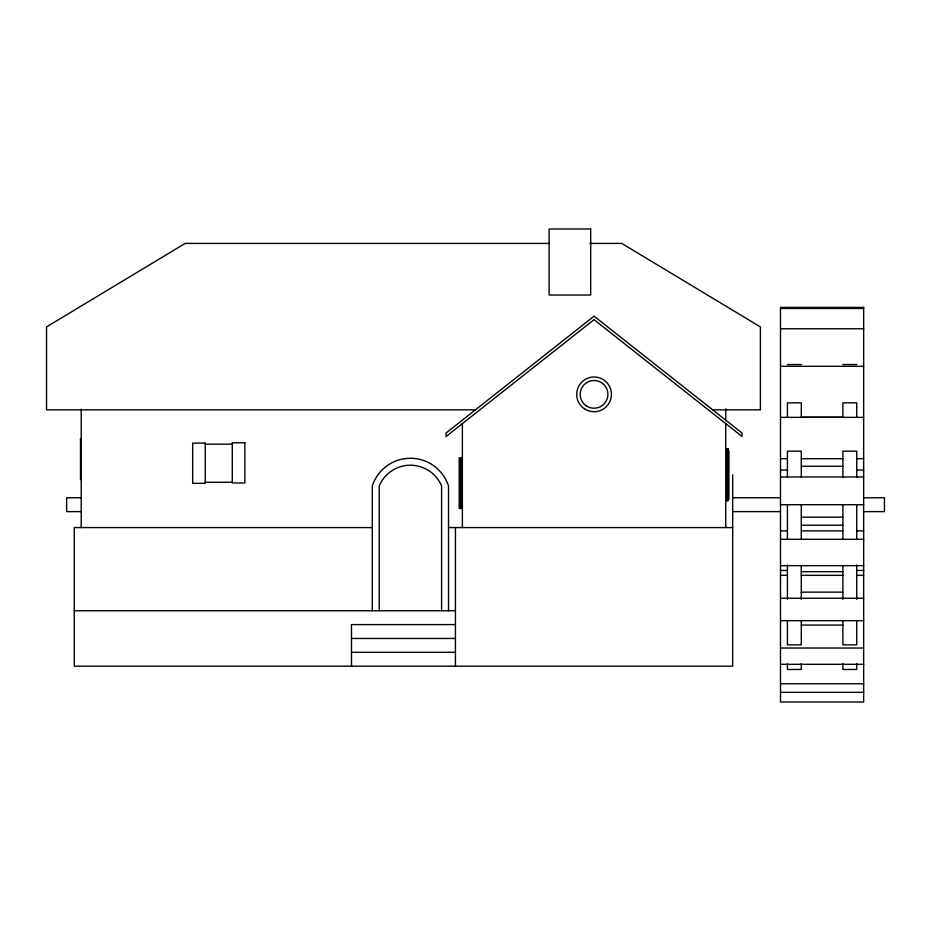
<?xml version="1.0" encoding="UTF-8"?>
<svg xmlns="http://www.w3.org/2000/svg" width="931" height="931" viewBox="0 0 931 931"><rect width="100%" height="100%" fill="white"/><g stroke="black" fill="none" stroke-linecap="round" stroke-linejoin="round"><path stroke-width="1.4" d="M549.255 243.422L185.164 243.422L46.55 326.921L46.55 409.838L475.438 409.838M589.87 243.422L621.78 243.422L760.394 326.921L760.394 409.838L712.681 409.838M780.492 308.475L863.654 308.475M780.492 328.771L863.654 328.771M787.428 364.521L801.288 364.521M842.869 364.521L856.729 364.521M780.492 366.29L863.654 366.29M780.492 417.356L863.654 417.356M81.206 438.594L80.508 438.594L80.508 479.453L81.206 479.453M80.508 439.257L81.206 439.257M205.262 444.168L232.285 444.168M725.738 448.87L728.298 448.87L728.298 500.575L725.738 500.575M725.738 450.022L728.298 450.022M780.492 458.704L787.428 458.704M801.288 458.704L842.869 458.704M856.729 458.704L863.654 458.704M801.288 466.268L842.869 466.268M780.492 470.039L787.661 470.039M856.485 470.039L863.654 470.039M780.492 476.963L863.654 476.963M205.262 482.281L232.285 482.281M80.962 497.759L66.648 497.759L66.648 511.619L80.962 511.619M732.534 497.759L780.492 497.759M863.654 497.771L884.45 497.771L884.45 511.619L863.654 511.619M726.902 499.423L728.298 499.423M780.492 504.695L863.654 504.695M732.534 511.619L780.492 511.619M801.288 517.17L842.869 517.17M801.288 525.247L842.869 525.247M372.284 527.574L74.271 527.574L74.271 666.189L732.674 666.189L732.674 474.787M448.521 527.574L732.674 527.574M780.492 530.891L787.428 530.891M801.288 530.891L842.869 530.891M856.729 530.891L863.654 530.891M780.492 539.293L863.654 539.293M780.492 565.664L863.654 565.664M780.492 570.447L787.428 570.447M856.729 570.447L863.654 570.447M801.288 571.681L842.869 571.681M780.492 575.335L787.428 575.335M801.288 575.335L842.869 575.335M856.729 575.335L863.654 575.335M801.288 592.151L842.869 592.151M780.492 598.237L863.654 598.237M74.271 610.736L455.445 610.736M780.492 620.663L863.654 620.663M455.445 624.596L351.487 624.596L351.487 666.189M801.288 625.073L842.869 625.073M351.487 638.457L455.445 638.457M780.492 648.023L863.654 648.023M351.487 652.317L455.445 652.317M780.492 664.315L863.654 664.315M780.492 683.773L863.654 683.773M780.492 692.338L863.654 692.338M856.729 417.228L856.729 402.844L842.869 402.844L842.869 417.228L801.288 417.228L801.288 402.844L787.428 402.844L787.428 417.228M856.729 477.428L856.729 451.151L842.869 451.151L842.869 477.324M856.729 504.695L856.729 539.584M856.729 564.942L856.729 599.343M856.729 621L856.729 644.857L842.869 644.857L842.869 621M856.729 663.652L856.729 669.47L842.869 669.47L842.869 663.652M842.869 504.695L842.869 539.584M842.869 566.176L842.869 599.436M801.288 477.324L801.288 451.151L787.428 451.151L787.428 477.428M801.288 504.695L801.288 539.584M801.288 566.176L801.288 599.436M801.288 621L801.288 644.857L787.428 644.857L787.428 621M801.288 663.652L801.288 669.47L787.428 669.47L787.428 663.652M787.428 504.695L787.428 539.584M787.428 564.942L787.428 599.343M728.926 450.965L728.926 499.4M728.019 448.87L728.019 500.575M727.414 450.022L727.414 500.575M727.134 450.022L727.134 500.575M725.738 408.814L725.738 420.731M725.738 423.617L725.738 527.574M462.381 423.617L462.381 527.574M461.473 457.866L461.473 508.419M460.868 457.866L460.868 508.419M460.589 457.866L460.589 508.419M455.445 527.574L455.445 666.189M448.521 610.736L448.521 485.994A40.068 40.068 0 0 0 372.284 485.994L372.284 610.736M441.585 610.736L441.585 485.994A33.784 33.784 0 0 0 379.22 485.994L379.22 610.736M81.206 409.175L81.206 527.574M594.059 316.191L446.065 433.031L446.065 436.499L594.059 319.659L742.065 436.499L742.065 433.031L594.059 316.191M590.696 229.003L549.115 229.003L549.115 295.034L590.696 295.034L590.696 229.003M863.654 307.381L780.492 307.381L780.492 701.997L863.654 701.997L863.654 307.381M244.876 442.784L232.285 442.784L232.285 482.98L244.876 482.98L244.876 442.784M205.262 443.133L192.682 443.133L192.682 483.329L205.262 483.329L205.262 443.133M461.753 457.866L459.192 457.866L459.192 508.419L461.753 508.419L461.753 457.866M585.378 409.384A17.352 17.352 0 0 0 611.423 394.348A17.352 17.352 0 0 0 585.378 379.324A17.352 17.352 0 0 0 585.378 409.384M587.135 406.358A13.86 13.86 0 0 0 607.92 394.348A13.86 13.86 0 0 0 587.135 382.35A13.86 13.86 0 0 0 587.135 406.358"/></g></svg>
